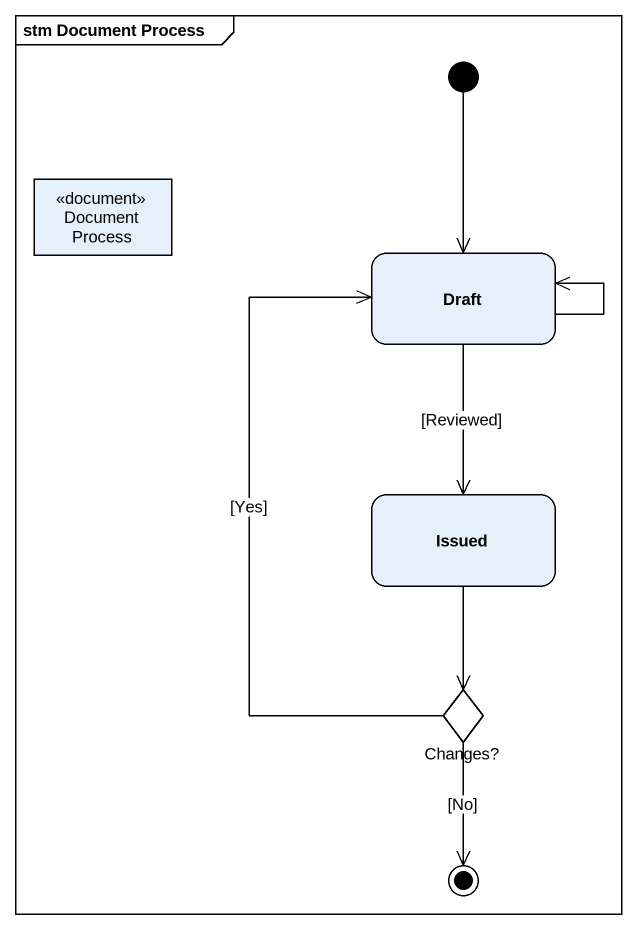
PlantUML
@startuml
mainframe stm Document Process
hide empty description
state "Document Process" as Document_Process <<document>>
state Draft
state Issued
state "Changes?" as Changes <<choice>>
[*] --> Draft
Draft --> Draft
Draft --> Issued : [Reviewed]
Issued --> Changes
Changes -up-> Draft : [Yes]
Changes --> [*] : [No]
@enduml
